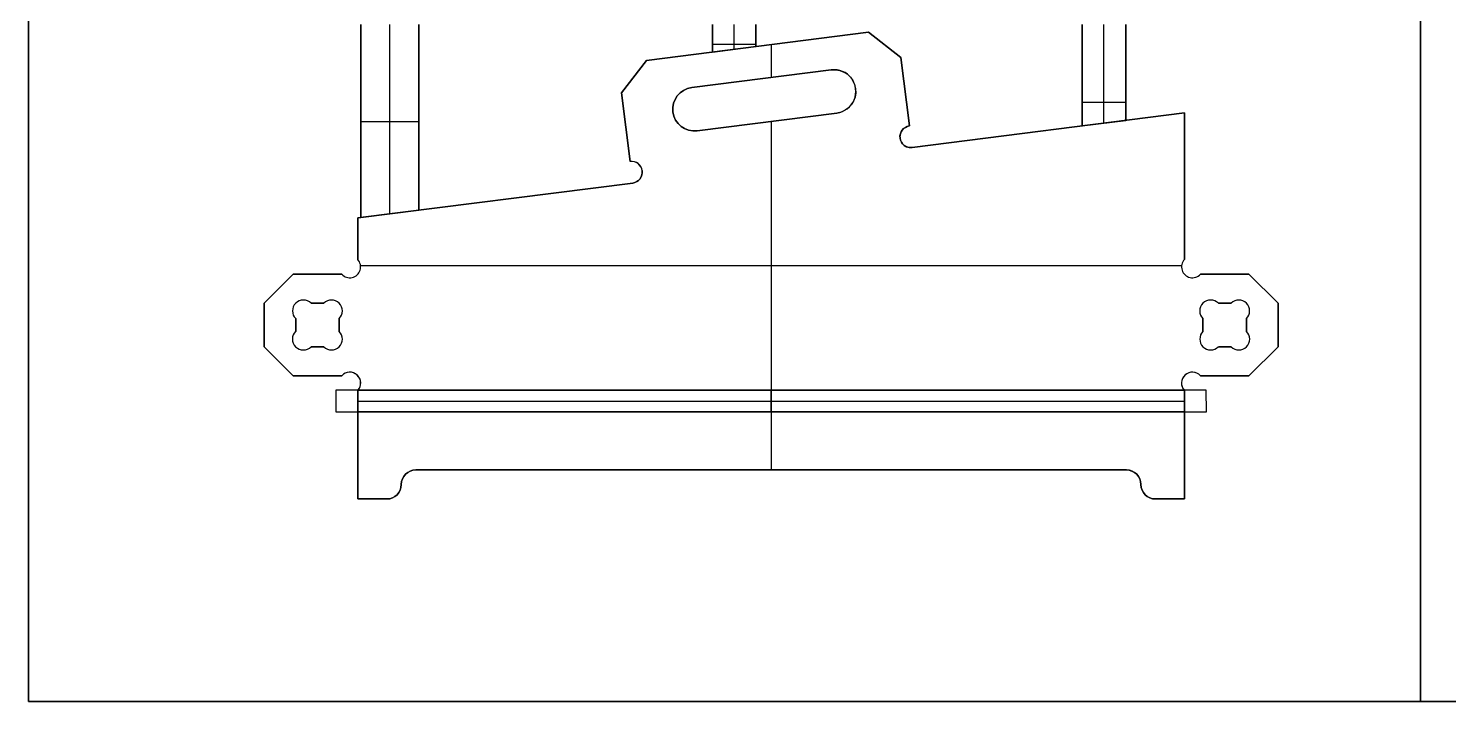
# Model space of a CAD drawing. Extents: x 0 to 96, y 0 to 48.
# Drawn here: x 0 to 24.48, y 0 to 11.61 of the extents above; entities that cross this region are included whole.
import ezdxf

# ---------------------------------------------------------------- set-up
doc = ezdxf.new("R2010")
doc.units = 0
doc.header["$MEASUREMENT"] = 0
for name, color, linetype in [('POCKETS_10_MM', 5, 'CONTINUOUS'), ('PROFILE_-_INSIDE', 30, 'CONTINUOUS'), ('PROFILE_-_OUTSIDE', 18, 'CONTINUOUS'), ('STOCK_PERIMETER', 1, 'CONTINUOUS'), ('TABS', 51, 'CONTINUOUS')]:
    doc.layers.add(name, color=color, linetype=linetype)

msp = doc.modelspace()

# ---------------------------------------------------------------- linework, layer by layer
at = {"layer": 'POCKETS_10_MM'}
msp.add_lwpolyline([(5.302, 5.369), (5.298, 4.994), (20.308, 4.994), (20.304, 5.369)], close=True, dxfattribs=at)
at = {"layer": 'PROFILE_-_INSIDE'}
for p, q in [((5.093, 6.869), (4.873, 6.869)), ((20.513, 6.869), (20.733, 6.869)), ((4.608, 6.604), (4.608, 6.384)), ((5.358, 6.384), (5.358, 6.604)), ((20.248, 6.384), (20.248, 6.604)), ((20.998, 6.604), (20.998, 6.384)), ((4.873, 6.119), (5.093, 6.119)), ((20.733, 6.119), (20.513, 6.119))]:
    msp.add_line(p, q, dxfattribs=at)
msp.add_lwpolyline([(11.434, 10.587, 1), (11.528, 9.843), (13.936, 10.149, 1), (13.841, 10.893)], format="xyb", close=True, dxfattribs=at)
for centre, radius, start, end in [((4.74, 6.736), 0.187, 45, 225), ((5.225, 6.736), 0.188, 315, 135), ((20.38, 6.736), 0.188, 45, 225), ((20.865, 6.736), 0.187, 315, 135), ((4.74, 6.251), 0.188, 135, 315), ((5.225, 6.251), 0.187, 225, 45), ((20.38, 6.251), 0.187, 135, 315), ((20.865, 6.251), 0.188, 225, 45)]:
    msp.add_arc(centre, radius, start, end, dxfattribs=at)
at = {"layer": 'PROFILE_-_OUTSIDE'}
for p, q in [((10.655, 11.055), (14.479, 11.541)), ((10.655, 11.055), (14.479, 11.541)), ((10.655, 11.055, 0.74), (14.479, 11.541, 0.74)), ((14.479, 11.541, 0.37), (10.655, 11.055, 0.37)), ((14.479, 11.541), (15.038, 11.108)), ((14.479, 11.541), (15.038, 11.108)), ((14.479, 11.541, 0.74), (14.479, 11.541)), ((14.479, 11.541, 0.74), (15.038, 11.108, 0.74)), ((15.038, 11.108, 0.37), (14.479, 11.541, 0.37)), ((12.567, 11.298), (12.567, 11.298, 0.74)), ((12.803, 11.328), (12.803, 10.761)), ((12.803, 11.328, 0.74), (12.803, 10.761, 0.74)), ((14.758, 11.324), (14.758, 11.324, 0.74)), ((10.222, 10.496), (10.655, 11.055)), ((10.222, 10.496), (10.655, 11.055)), ((10.222, 10.496, 0.74), (10.655, 11.055, 0.74)), ((10.655, 11.055, 0.37), (10.222, 10.496, 0.37)), ((10.655, 11.055, 0.74), (10.655, 11.055)), ((15.038, 11.108), (15.188, 9.925)), ((15.038, 11.108), (15.188, 9.925)), ((15.038, 11.108, 0.74), (15.038, 11.108)), ((15.038, 11.108, 0.74), (15.188, 9.925, 0.74)), ((15.188, 9.925, 0.37), (15.038, 11.108, 0.37)), ((10.438, 10.776), (10.438, 10.776, 0.74)), ((13.841, 10.893), (13.841, 10.893, 0.74)), ((11.434, 10.587), (11.434, 10.587, 0.74)), ((14.261, 10.568), (14.261, 10.568, 0.74)), ((10.372, 9.314), (10.222, 10.496)), ((10.372, 9.314), (10.222, 10.496)), ((10.372, 9.314, 0.74), (10.222, 10.496, 0.74)), ((10.222, 10.496, 0.74), (10.222, 10.496)), ((10.222, 10.496, 0.37), (10.372, 9.314, 0.37)), ((15.113, 10.517), (15.113, 10.517, 0.74)), ((11.109, 10.168), (11.109, 10.168, 0.74)), ((13.936, 10.149), (13.936, 10.149, 0.74)), ((15.235, 9.553), (19.928, 10.15)), ((19.928, 10.15), (19.928, 7.623)), ((19.928, 10.15), (19.928, 7.623)), ((19.928, 10.15, 0.74), (19.928, 10.15)), ((19.928, 10.15, 0.74), (19.928, 7.623, 0.74)), ((19.928, 7.623, 0.37), (19.928, 10.15, 0.37)), ((10.297, 9.905), (10.297, 9.905, 0.74)), ((11.528, 9.843), (11.528, 9.843, 0.74)), ((12.803, 10.005), (12.803, 3.994)), ((12.803, 10.005, 0.74), (12.803, 5.369, 0.74)), ((15.188, 9.925, 0.74), (15.188, 9.925)), ((15.025, 9.72), (15.025, 9.72, 0.74)), ((15.095, 9.593), (15.095, 9.593, 0.74)), ((15.235, 9.553), (15.235, 9.553, 0.74)), ((10.372, 9.314, 0.74), (10.372, 9.314)), ((10.508, 9.278), (10.508, 9.278, 0.74)), ((10.581, 9.156, 0.74), (10.581, 9.156)), ((5.678, 8.339), (10.419, 8.942)), ((10.419, 8.942), (10.419, 8.942, 0.74)), ((19.928, 8.887), (19.928, 8.887, 0.74)), ((5.678, 7.623), (5.678, 8.339)), ((5.678, 7.623), (5.678, 8.339)), ((5.678, 7.623, 0.74), (5.678, 8.339, 0.74)), ((5.678, 8.339, 0.74), (5.678, 8.339)), ((5.678, 8.339, 0.37), (5.678, 7.623, 0.37)), ((5.678, 7.981), (5.678, 7.981, 0.74)), ((5.678, 7.623, 0.74), (5.678, 7.623)), ((19.928, 7.623, 0.74), (19.928, 7.623)), ((4.065, 6.869), (4.565, 7.369)), ((4.065, 6.869), (4.565, 7.369)), ((4.065, 6.869, 0.74), (4.565, 7.369, 0.74)), ((4.565, 7.369, 0.37), (4.065, 6.869, 0.37)), ((4.565, 7.369), (5.402, 7.369)), ((4.565, 7.369), (5.402, 7.369)), ((4.565, 7.369, 0.74), (4.565, 7.369)), ((4.565, 7.369, 0.74), (5.402, 7.369, 0.74)), ((5.402, 7.369, 0.37), (4.565, 7.369, 0.37)), ((4.984, 7.369), (4.984, 7.369, 0.74)), ((5.402, 7.369, 0.74), (5.402, 7.369)), ((5.667, 7.358), (5.667, 7.358, 0.74)), ((5.726, 7.517), (19.879, 7.517)), ((5.726, 7.517, 0.74), (19.879, 7.517, 0.74)), ((19.938, 7.358), (19.938, 7.358, 0.74)), ((20.203, 7.369), (21.041, 7.369)), ((20.203, 7.369), (21.041, 7.369)), ((20.203, 7.369, 0.74), (20.203, 7.369)), ((20.203, 7.369, 0.74), (21.041, 7.369, 0.74)), ((21.041, 7.369, 0.37), (20.203, 7.369, 0.37)), ((20.622, 7.369), (20.622, 7.369, 0.74)), ((21.041, 7.369), (21.541, 6.869)), ((21.041, 7.369), (21.541, 6.869)), ((21.041, 7.369, 0.74), (21.041, 7.369)), ((21.041, 7.369, 0.74), (21.541, 6.869, 0.74)), ((21.541, 6.869, 0.37), (21.041, 7.369, 0.37)), ((4.315, 7.119), (4.315, 7.119, 0.74)), ((21.291, 7.119), (21.291, 7.119, 0.74)), ((4.065, 6.119), (4.065, 6.869)), ((4.065, 6.119), (4.065, 6.869)), ((4.065, 6.119, 0.74), (4.065, 6.869, 0.74)), ((4.065, 6.869, 0.74), (4.065, 6.869)), ((4.065, 6.869, 0.37), (4.065, 6.119, 0.37)), ((4.608, 6.869), (4.608, 6.869, 0.74)), ((4.873, 6.869), (5.093, 6.869)), ((5.093, 6.869, 0.74), (4.873, 6.869, 0.74)), ((4.873, 6.869, 0.74), (4.873, 6.869)), ((5.093, 6.869, 0.5), (4.873, 6.869, 0.5)), ((4.983, 6.869), (4.983, 6.869, 0.74)), ((5.093, 6.869), (5.093, 6.869, 0.74)), ((5.358, 6.869), (5.358, 6.869, 0.74)), ((20.248, 6.869), (20.248, 6.869, 0.74)), ((20.513, 6.869), (20.513, 6.869, 0.74)), ((20.513, 6.869), (20.733, 6.869)), ((20.733, 6.869, 0.74), (20.513, 6.869, 0.74)), ((20.733, 6.869, 0.5), (20.513, 6.869, 0.5)), ((20.623, 6.869), (20.623, 6.869, 0.74)), ((20.733, 6.869, 0.74), (20.733, 6.869)), ((20.998, 6.869), (20.998, 6.869, 0.74)), ((21.541, 6.869), (21.541, 6.119)), ((21.541, 6.869), (21.541, 6.119)), ((21.541, 6.869, 0.74), (21.541, 6.869)), ((21.541, 6.869, 0.74), (21.541, 6.119, 0.74)), ((21.541, 6.119, 0.37), (21.541, 6.869, 0.37)), ((4.065, 6.494), (4.065, 6.494, 0.74)), ((4.608, 6.384), (4.608, 6.604)), ((4.608, 6.604, 0.74), (4.608, 6.384, 0.74)), ((4.608, 6.604, 0.74), (4.608, 6.604)), ((4.608, 6.604, 0.5), (4.608, 6.384, 0.5)), ((4.608, 6.494), (4.608, 6.494, 0.74)), ((4.608, 6.384, 0.74), (4.608, 6.384)), ((5.358, 6.604), (5.358, 6.384)), ((5.358, 6.384, 0.74), (5.358, 6.604, 0.74)), ((5.358, 6.604, 0.74), (5.358, 6.604)), ((5.358, 6.384, 0.5), (5.358, 6.604, 0.5)), ((5.358, 6.494), (5.358, 6.494, 0.74)), ((5.358, 6.384, 0.74), (5.358, 6.384)), ((20.248, 6.384), (20.248, 6.604)), ((20.248, 6.604, 0.74), (20.248, 6.384, 0.74)), ((20.248, 6.604, 0.74), (20.248, 6.604)), ((20.248, 6.604, 0.5), (20.248, 6.384, 0.5)), ((20.248, 6.494), (20.248, 6.494, 0.74)), ((20.248, 6.384, 0.74), (20.248, 6.384)), ((20.998, 6.604), (20.998, 6.384)), ((20.998, 6.384, 0.74), (20.998, 6.604, 0.74)), ((20.998, 6.604, 0.74), (20.998, 6.604)), ((20.998, 6.384, 0.5), (20.998, 6.604, 0.5)), ((20.998, 6.494), (20.998, 6.494, 0.74)), ((20.998, 6.384, 0.74), (20.998, 6.384)), ((21.541, 6.494), (21.541, 6.494, 0.74)), ((4.565, 5.619), (4.065, 6.119)), ((4.565, 5.619), (4.065, 6.119)), ((4.565, 5.619, 0.74), (4.065, 6.119, 0.74)), ((4.065, 6.119, 0.74), (4.065, 6.119)), ((4.065, 6.119, 0.37), (4.565, 5.619, 0.37)), ((4.608, 6.119), (4.608, 6.119, 0.74)), ((5.093, 6.119), (4.873, 6.119)), ((4.873, 6.119, 0.74), (5.093, 6.119, 0.74)), ((4.873, 6.119, 0.74), (4.873, 6.119)), ((4.873, 6.119, 0.5), (5.093, 6.119, 0.5)), ((4.983, 6.119), (4.983, 6.119, 0.74)), ((5.093, 6.119, 0.74), (5.093, 6.119)), ((5.358, 6.119), (5.358, 6.119, 0.74)), ((20.248, 6.119), (20.248, 6.119, 0.74)), ((20.733, 6.119), (20.513, 6.119)), ((20.513, 6.119, 0.74), (20.733, 6.119, 0.74)), ((20.513, 6.119, 0.74), (20.513, 6.119)), ((20.513, 6.119, 0.5), (20.733, 6.119, 0.5)), ((20.623, 6.119), (20.623, 6.119, 0.74)), ((20.733, 6.119, 0.74), (20.733, 6.119)), ((20.998, 6.119), (20.998, 6.119, 0.74)), ((21.541, 6.119), (21.041, 5.619)), ((21.541, 6.119), (21.041, 5.619)), ((21.541, 6.119, 0.74), (21.041, 5.619, 0.74)), ((21.041, 5.619, 0.37), (21.541, 6.119, 0.37)), ((21.541, 6.119, 0.74), (21.541, 6.119)), ((4.315, 5.869), (4.315, 5.869, 0.74)), ((21.291, 5.869), (21.291, 5.869, 0.74)), ((5.402, 5.619), (4.565, 5.619)), ((5.402, 5.619), (4.565, 5.619)), ((5.402, 5.619, 0.74), (4.565, 5.619, 0.74)), ((4.565, 5.619, 0.74), (4.565, 5.619)), ((4.565, 5.619, 0.37), (5.402, 5.619, 0.37)), ((4.984, 5.619), (4.984, 5.619, 0.74)), ((5.402, 5.619, 0.74), (5.402, 5.619)), ((5.667, 5.629), (5.667, 5.629, 0.74)), ((19.938, 5.629), (19.938, 5.629, 0.74)), ((21.041, 5.619), (20.203, 5.619)), ((21.041, 5.619), (20.203, 5.619)), ((21.041, 5.619, 0.74), (20.203, 5.619, 0.74)), ((20.203, 5.619, 0.74), (20.203, 5.619)), ((20.203, 5.619, 0.37), (21.041, 5.619, 0.37)), ((20.622, 5.619), (20.622, 5.619, 0.74)), ((21.041, 5.619, 0.74), (21.041, 5.619)), ((5.678, 3.494), (5.678, 5.364)), ((5.678, 3.494), (5.678, 5.364)), ((5.678, 5.364, 0.34), (5.678, 4.994, 0.34)), ((5.678, 5.364, 0.34), (5.678, 5.364)), ((5.678, 5.181, 0.34), (19.928, 5.181, 0.34)), ((5.682, 5.369, 0.34), (5.682, 5.369, 0.74)), ((19.924, 5.369, 0.74), (5.682, 5.369, 0.74)), ((19.924, 5.369, 0.34), (5.682, 5.369, 0.34)), ((5.682, 5.369, 0.54), (19.924, 5.369, 0.54)), ((12.803, 5.369, 0.74), (12.803, 5.369, 0.34)), ((12.803, 4.994, 0.34), (12.803, 5.369, 0.34)), ((19.924, 5.369, 0.74), (19.924, 5.369, 0.34)), ((19.928, 5.364), (19.928, 3.494)), ((19.928, 5.364), (19.928, 3.494)), ((19.928, 4.994, 0.34), (19.928, 5.364, 0.34)), ((19.928, 5.364, 0.34), (19.928, 5.364)), ((5.678, 3.494, 0.74), (5.678, 4.994, 0.74)), ((5.678, 4.994, 0.74), (5.678, 4.994, 0.34)), ((5.678, 4.994, 0.74), (19.928, 4.994, 0.74)), ((5.678, 4.994, 0.34), (19.928, 4.994, 0.34)), ((19.928, 4.994, 0.54), (5.678, 4.994, 0.54)), ((5.678, 4.994, 0.37), (5.678, 3.494, 0.37)), ((12.803, 4.994, 0.74), (12.803, 4.994, 0.34)), ((12.803, 4.994, 0.74), (12.803, 3.994, 0.74)), ((19.928, 4.994, 0.34), (19.928, 4.994, 0.74)), ((19.928, 4.994, 0.74), (19.928, 3.494, 0.74)), ((19.928, 3.494, 0.37), (19.928, 4.994, 0.37)), ((5.678, 4.429), (5.678, 4.429, 0.74)), ((19.928, 4.429), (19.928, 4.429, 0.74)), ((18.928, 3.994), (6.678, 3.994)), ((6.678, 3.994), (6.678, 3.994, 0.74)), ((18.928, 3.994), (18.928, 3.994, 0.74)), ((6.428, 3.744), (6.428, 3.744, 0.74)), ((19.178, 3.744), (19.178, 3.744, 0.74)), ((6.178, 3.494), (5.678, 3.494)), ((5.678, 3.494, 0.74), (5.678, 3.494)), ((6.178, 3.494), (6.178, 3.494, 0.74)), ((19.928, 3.494), (19.428, 3.494)), ((19.428, 3.494), (19.428, 3.494, 0.74)), ((19.928, 3.494, 0.74), (19.928, 3.494))]:
    msp.add_line(p, q, dxfattribs=at)
for points in [[(11.434, 10.587), (13.841, 10.893, -1), (13.936, 10.149), (11.528, 9.843, -1)], [(11.434, 10.587, 1), (11.528, 9.843), (13.936, 10.149, 1), (13.841, 10.893)], [(11.434, 10.587, 1), (11.528, 9.843), (13.936, 10.149, 1), (13.841, 10.893)]]:
    msp.add_lwpolyline(points, format="xyb", close=True, dxfattribs=at)
for points in [[(15.188, 9.925, 1), (15.235, 9.553), (19.928, 10.15)], [(15.188, 9.925, 1), (15.235, 9.553), (19.928, 10.15)], [(19.928, 10.15), (15.235, 9.553, -1), (15.188, 9.925)], [(5.678, 8.339), (10.419, 8.942, 0.415474), (10.581, 9.156)], [(5.678, 8.339), (10.419, 8.942, 0.415474), (10.581, 9.156)], [(10.581, 9.156, -0.415474), (10.419, 8.942), (5.678, 8.339)], [(6.678, 3.994, 0.414213), (6.428, 3.744, -0.414213), (6.178, 3.494), (5.678, 3.494)], [(6.678, 3.994, 0.414213), (6.428, 3.744, -0.414213), (6.178, 3.494), (5.678, 3.494)], [(5.678, 3.494), (6.178, 3.494, 0.414213), (6.428, 3.744, -0.414213), (6.678, 3.994)], [(19.928, 3.494), (19.428, 3.494, -0.414213), (19.178, 3.744, 0.414214), (18.928, 3.994), (6.678, 3.994)], [(19.928, 3.494), (19.428, 3.494, -0.414213), (19.178, 3.744, 0.414214), (18.928, 3.994), (6.678, 3.994)], [(6.678, 3.994), (18.928, 3.994, -0.414214), (19.178, 3.744, 0.414213), (19.428, 3.494), (19.928, 3.494)]]:
    msp.add_lwpolyline(points, format="xyb", dxfattribs=at)
for centre, radius, start, end in [((15.211, 9.739), 0.187, 97.2369, 277.2369), ((10.396, 9.128), 0.187, 277.2369, 97.2369), ((10.396, 9.128), 0.188, 8.6335, 97.2369), ((10.396, 9.128, 0.74), 0.188, 8.6335, 97.2369), ((10.396, 9.128, 0.37), 0.188, 8.6335, 97.2369), ((5.54, 7.496), 0.187, 222.7385, 42.7385), ((5.54, 7.496), 0.187, 222.7385, 42.7385), ((5.54, 7.496, 0.74), 0.187, 222.7385, 42.7385), ((5.54, 7.496, 0.37), 0.187, 222.7385, 42.7385), ((20.066, 7.496), 0.188, 137.2615, 317.2615), ((20.066, 7.496), 0.188, 137.2615, 317.2615), ((20.066, 7.496, 0.74), 0.188, 137.2615, 317.2615), ((20.066, 7.496, 0.37), 0.188, 137.2615, 317.2615), ((4.74, 6.736), 0.187, 45, 225), ((4.74, 6.736, 0.74), 0.187, 45, 225), ((4.74, 6.736, 0.5), 0.187, 45, 225), ((5.225, 6.736), 0.188, 315, 135), ((5.225, 6.736, 0.74), 0.188, 315, 135), ((5.225, 6.736, 0.5), 0.188, 315, 135), ((20.38, 6.736), 0.188, 45, 225), ((20.38, 6.736, 0.74), 0.188, 45, 225), ((20.38, 6.736, 0.5), 0.188, 45, 225), ((20.865, 6.736), 0.187, 315, 135), ((20.865, 6.736, 0.74), 0.187, 315, 135), ((20.865, 6.736, 0.5), 0.187, 315, 135), ((4.74, 6.251), 0.188, 135, 315), ((4.74, 6.251, 0.74), 0.188, 135, 315), ((4.74, 6.251, 0.5), 0.188, 135, 315), ((5.225, 6.251), 0.187, 225, 45), ((5.225, 6.251, 0.74), 0.187, 225, 45), ((5.225, 6.251, 0.5), 0.187, 225, 45), ((20.38, 6.251), 0.187, 135, 315), ((20.38, 6.251, 0.74), 0.187, 135, 315), ((20.38, 6.251, 0.5), 0.187, 135, 315), ((20.865, 6.251), 0.188, 225, 45), ((20.865, 6.251, 0.74), 0.188, 225, 45), ((20.865, 6.251, 0.5), 0.188, 225, 45), ((5.54, 5.492), 0.188, 317.2615, 137.2615), ((5.54, 5.492), 0.188, 317.2615, 137.2615), ((5.54, 5.492, 0.74), 0.188, 319.0875, 137.2615), ((5.54, 5.492, 0.37), 0.188, 319.0875, 137.2615), ((20.066, 5.492), 0.188, 42.7385, 222.7385), ((20.066, 5.492), 0.188, 42.7385, 222.7385), ((20.066, 5.492, 0.74), 0.188, 42.7385, 220.9125), ((20.066, 5.492, 0.37), 0.188, 42.7385, 220.9125), ((5.54, 5.492, 0.34), 0.188, 317.2615, 319.0875), ((20.066, 5.492, 0.34), 0.188, 220.9125, 222.7385), ((6.678, 3.744), 0.25, 90, 180), ((18.928, 3.744), 0.25, 360, 90), ((6.178, 3.744), 0.25, 270, 360), ((19.428, 3.744), 0.25, 180, 270)]:
    msp.add_arc(centre, radius, start, end, dxfattribs=at)
at = {"layer": 'STOCK_PERIMETER'}
for points in [[(0, 0), (24, 0), (24, 48), (0, 48)], [(0, 0), (0, 48), (96, 48), (96, 0)], [(24, 0), (48, 0), (48, 48), (24, 48)]]:
    msp.add_lwpolyline(points, close=True, dxfattribs=at)
at = {"layer": 'TABS'}
for p, q in [((5.728, 11.675), (5.728, 8.346)), ((5.728, 11.675, 0.15), (5.728, 8.346, 0.15)), ((5.728, 8.346, 0.075), (5.728, 11.675, 0.075)), ((6.228, 8.409), (6.228, 11.675)), ((6.228, 8.409, 0.15), (6.228, 11.675, 0.15)), ((6.728, 8.473), (6.728, 11.675)), ((6.728, 8.473, 0.15), (6.728, 11.675, 0.15)), ((6.728, 11.675, 0.075), (6.728, 8.473, 0.075)), ((11.791, 11.675), (11.791, 11.2)), ((11.791, 11.675, 0.15), (11.791, 11.2, 0.15)), ((11.791, 11.2, 0.075), (11.791, 11.675, 0.075)), ((12.166, 11.247), (12.166, 11.675)), ((12.166, 11.247, 0.15), (12.166, 11.675, 0.15)), ((12.541, 11.295), (12.541, 11.675)), ((12.541, 11.295, 0.15), (12.541, 11.675, 0.15)), ((12.541, 11.675, 0.075), (12.541, 11.295, 0.075)), ((18.166, 11.675), (18.166, 9.926)), ((18.166, 11.675, 0.15), (18.166, 9.926, 0.15)), ((18.166, 9.926, 0.075), (18.166, 11.675, 0.075)), ((18.541, 9.974), (18.541, 11.675)), ((18.541, 9.974, 0.15), (18.541, 11.675, 0.15)), ((18.916, 10.022), (18.916, 11.675)), ((18.916, 10.022, 0.15), (18.916, 11.675, 0.15)), ((18.916, 11.675, 0.075), (18.916, 10.022, 0.075)), ((11.791, 11.337), (12.541, 11.337)), ((11.791, 11.337), (11.791, 11.337, 0.15)), ((11.791, 11.337, 0.15), (12.541, 11.337, 0.15)), ((11.791, 11.2, 0.15), (12.541, 11.295, 0.15)), ((11.791, 11.2), (12.541, 11.295)), ((12.541, 11.337), (12.541, 11.337, 0.15)), ((12.541, 11.295), (12.541, 11.295, 0.15)), ((11.791, 11.2, 0.15), (11.791, 11.2)), ((18.166, 10.337), (18.916, 10.337)), ((18.166, 10.337), (18.166, 10.337, 0.15)), ((18.166, 10.337, 0.15), (18.916, 10.337, 0.15)), ((18.916, 10.337), (18.916, 10.337, 0.15)), ((5.728, 10), (6.728, 10)), ((5.728, 10), (5.728, 10, 0.15)), ((5.728, 10, 0.15), (6.728, 10, 0.15)), ((6.728, 10), (6.728, 10, 0.15)), ((18.166, 9.926, 0.15), (18.916, 10.022, 0.15)), ((18.166, 9.926), (18.916, 10.022)), ((18.166, 9.926, 0.15), (18.166, 9.926)), ((18.916, 10.022), (18.916, 10.022, 0.15)), ((5.728, 8.346, 0.15), (6.728, 8.473, 0.15)), ((5.728, 8.346), (6.728, 8.473)), ((5.728, 8.346, 0.15), (5.728, 8.346)), ((6.728, 8.473), (6.728, 8.473, 0.15))]:
    msp.add_line(p, q, dxfattribs=at)

doc.saveas('drawing.dxf')
